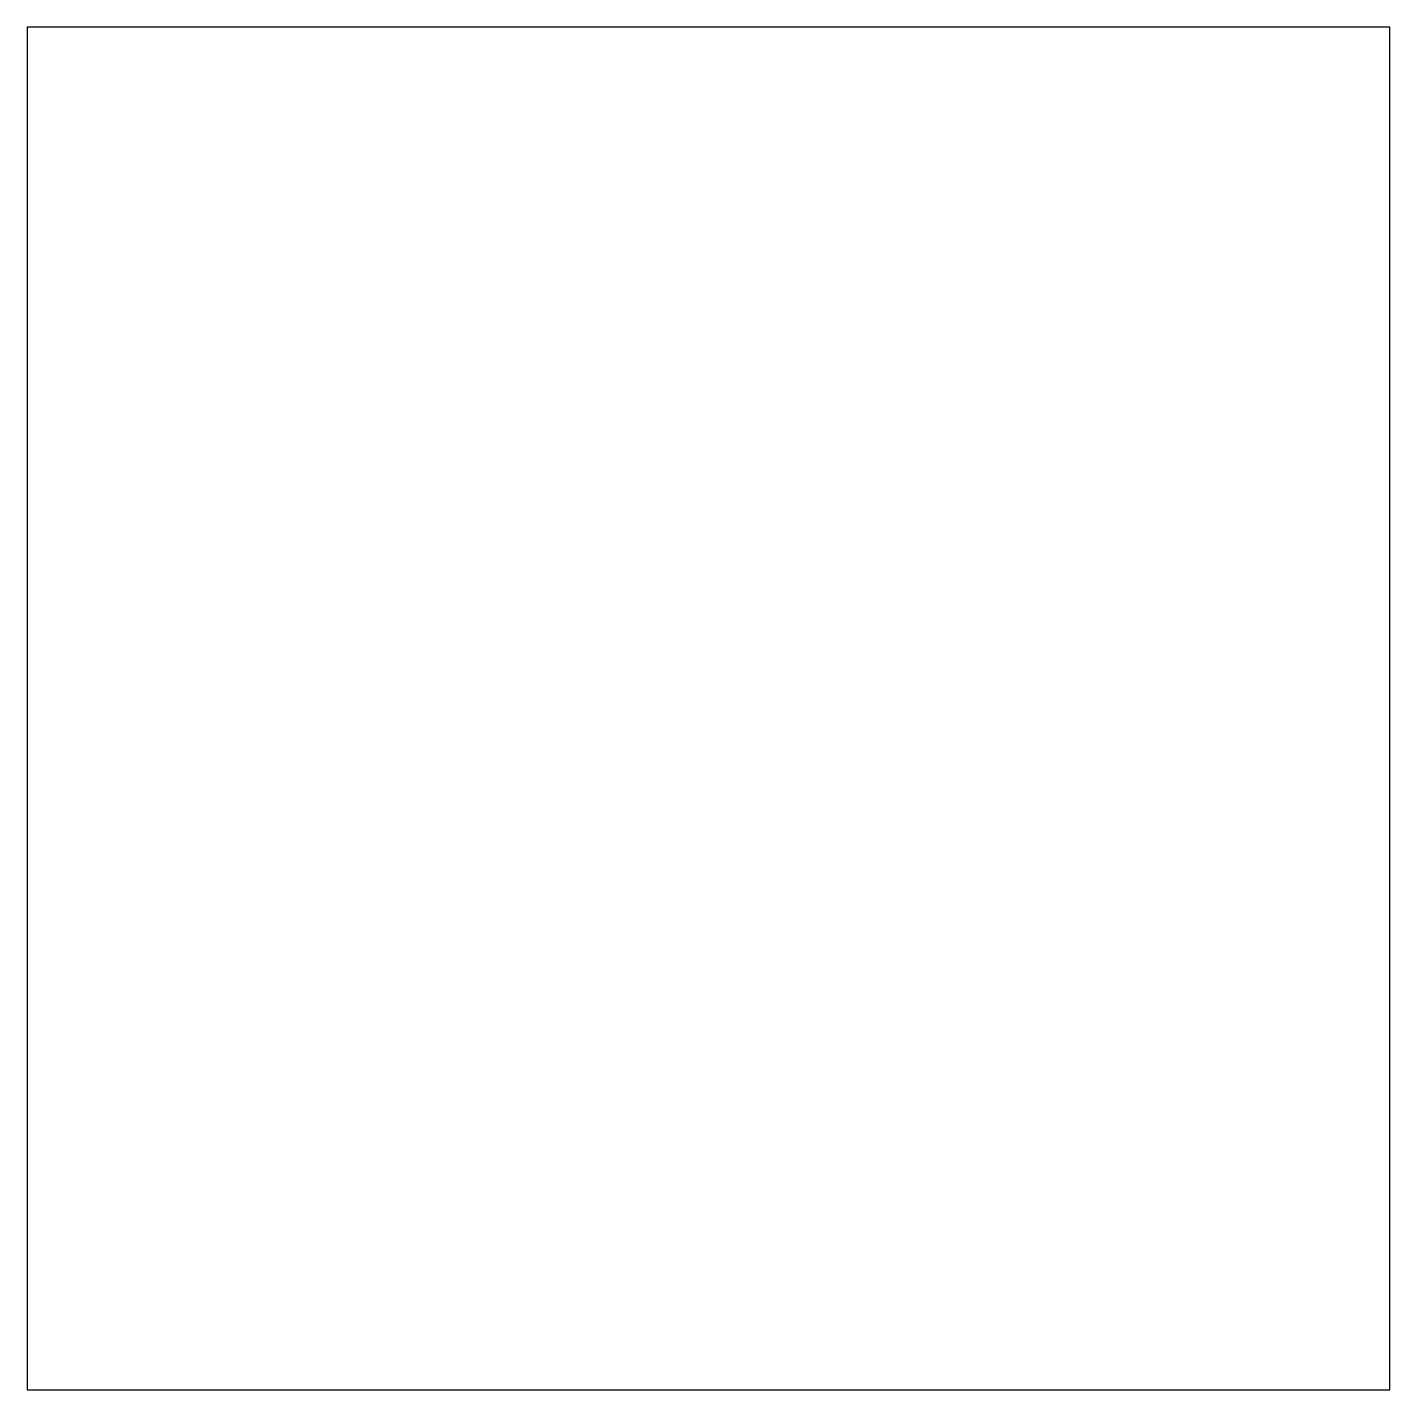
# Model space of a CAD drawing. Header units: inches. Extents: x 0 to 10, y 0 to 10.
import ezdxf

# ---------------------------------------------------------------- set-up
doc = ezdxf.new("R2010")
doc.units = ezdxf.units.IN
doc.layers.get('0').update_dxf_attribs({"linetype": 'CONTINUOUS'})

msp = doc.modelspace()

# ---------------------------------------------------------------- linework, layer by layer
msp.add_lwpolyline([(0, 0), (10, 0), (10, 10), (0, 10)], close=True)

doc.saveas('drawing.dxf')
